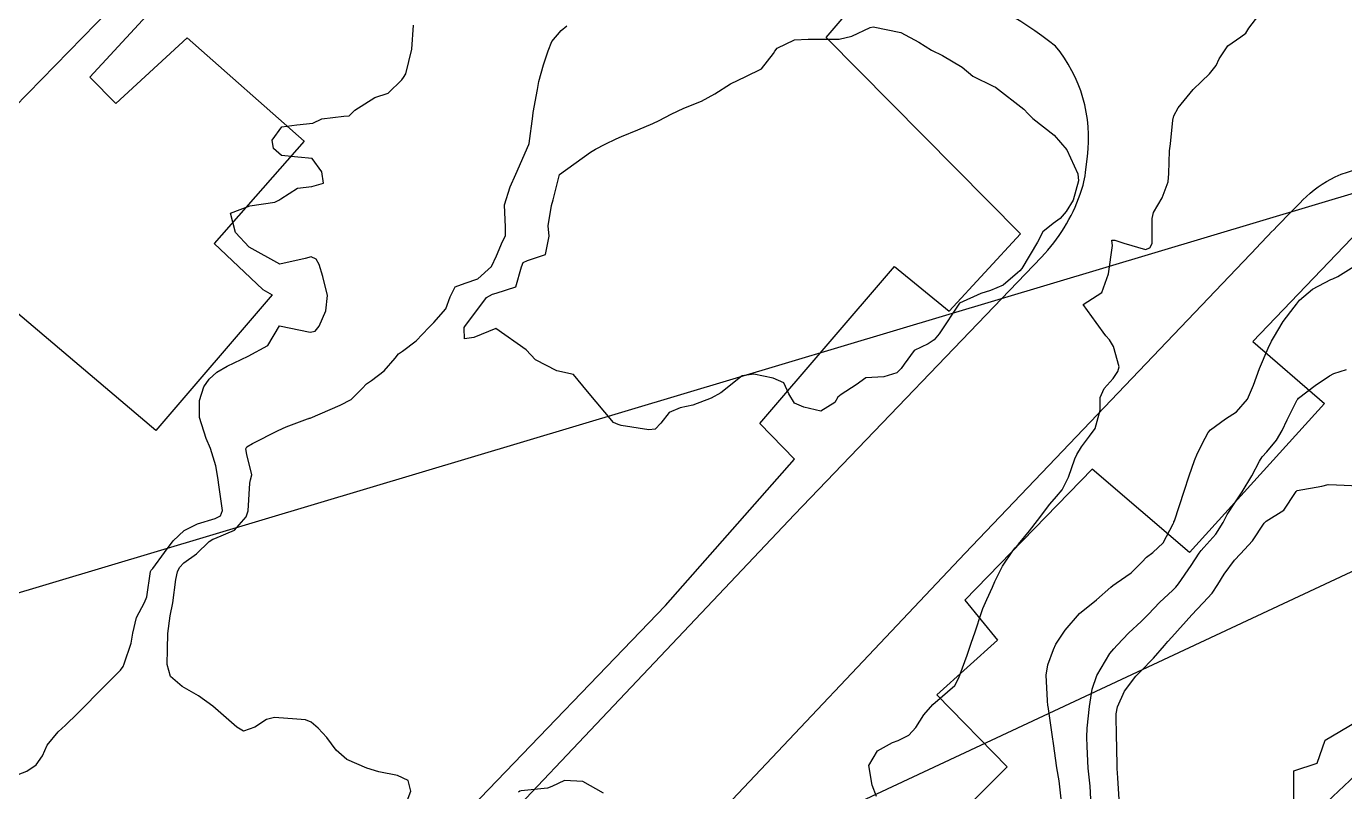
# Model space of a CAD drawing. Header units: metres. Extents: x 307586 to 320046, y 7427249 to 7434250.
# Drawn here: x 318376.8 to 318462.1, y 7430029.1 to 7430078.7 of the extents above; entities that cross this region are included whole.
import ezdxf

# ---------------------------------------------------------------- set-up
doc = ezdxf.new("R2010")
doc.units = ezdxf.units.M
doc.header["$MEASUREMENT"] = 0
doc.linetypes.add('CONTINUO', pattern=[0])
for name, color, linetype in [('Curvas de Nivel 1m', 11, 'Continuous'), ('Curvas de Nivel 5m', 15, 'Continuous'), ('Edificações', 30, 'Continuous'), ('TEXTO', 45, 'Continuous'), ('Vias Primárias', 230, 'Continuous')]:
    doc.layers.add(name, color=color, linetype=linetype)

msp = doc.modelspace()

# ---------------------------------------------------------------- linework, layer by layer
at = {"layer": 'Curvas de Nivel 1m', "flags": 128}
for points, elevation in [([(318431.804, 7430028.825), (318431.537, 7430029.556), (318431.307, 7430030.833), (318431.873, 7430031.789), (318432.846, 7430032.319), (318433.206, 7430032.448), (318433.895, 7430032.8), (318434.363, 7430033.29), (318434.866, 7430034.127), (318435.458, 7430034.781), (318436.885, 7430036.015), (318437.137, 7430036.511), (318437.226, 7430036.757), (318437.68, 7430037.983), (318437.947, 7430038.75), (318438.197, 7430039.481), (318438.603, 7430040.743), (318438.696, 7430040.993), (318438.955, 7430041.576), (318439.327, 7430042.377), (318439.477, 7430042.735), (318439.974, 7430043.74), (318440.625, 7430044.724), (318440.789, 7430044.929), (318441, 7430045.171), (318441.706, 7430046.016), (318442.235, 7430046.702), (318443.034, 7430047.756), (318443.468, 7430048.256), (318443.82, 7430048.682), (318444.231, 7430049.498), (318444.651, 7430050.674), (318444.77, 7430050.971), (318445.075, 7430051.461), (318445.607, 7430052.14), (318445.972, 7430052.657), (318446.293, 7430053.84), (318446.28, 7430054.652), (318446.538, 7430055.232), (318447.132, 7430055.884), (318447.432, 7430056.343), (318447.517, 7430056.636), (318447.156, 7430057.953), (318446.893, 7430058.377), (318446.663, 7430058.648), (318446.029, 7430059.515), (318445.183, 7430060.67), (318446.393, 7430061.454), (318446.816, 7430062.646), (318447.076, 7430064.487), (318447.068, 7430064.642), (318447.052, 7430064.827), (318447.236, 7430064.84), (318447.825, 7430064.634), (318449.229, 7430064.222), (318449.506, 7430064.341), (318449.656, 7430064.616), (318449.642, 7430066.231), (318449.736, 7430066.615), (318450.299, 7430067.583), (318450.688, 7430068.606), (318450.739, 7430069.155), (318450.779, 7430070.605), (318450.845, 7430071.07), (318451, 7430072.603), (318451.062, 7430072.877), (318451.341, 7430073.393), (318452.303, 7430074.586), (318452.835, 7430075.104), (318453.368, 7430075.595), (318453.795, 7430076.147), (318453.992, 7430076.564), (318454.55, 7430077.4), (318455.397, 7430077.986), (318455.723, 7430078.224), (318455.917, 7430078.545), (318456.55, 7430079.401)], 759), ([(318375.135, 7430029.834), (318376.813, 7430030.48), (318377.42, 7430030.871), (318377.823, 7430031.47), (318378.143, 7430032.153), (318378.838, 7430033.017), (318379.073, 7430033.225), (318379.325, 7430033.455), (318380.1, 7430034.202), (318380.866, 7430034.978), (318381.094, 7430035.212), (318381.311, 7430035.433), (318382.889, 7430036.999), (318383.054, 7430037.245), (318383.121, 7430037.408), (318383.57, 7430038.746), (318383.687, 7430039.402), (318383.915, 7430040.418), (318384.44, 7430041.395), (318384.586, 7430041.754), (318384.833, 7430043.391), (318384.87, 7430043.485), (318384.966, 7430043.592), (318385.739, 7430044.622), (318386.289, 7430045.371), (318387, 7430046.039), (318387.87, 7430046.486), (318389.008, 7430046.831), (318389.35, 7430046.996), (318389.491, 7430047.335), (318389.224, 7430049.154), (318389.193, 7430049.339), (318389.052, 7430050.221), (318388.712, 7430051.344), (318388.416, 7430052), (318387.99, 7430053.351), (318387.996, 7430054.454), (318388.27, 7430055.348), (318388.621, 7430055.842), (318389.122, 7430056.291), (318389.776, 7430056.684), (318391.133, 7430057.32), (318392.417, 7430058.028), (318393.163, 7430059.29), (318395.157, 7430058.881), (318395.476, 7430058.948), (318395.735, 7430059.261), (318396.173, 7430060.255), (318396.284, 7430061.253), (318395.979, 7430062.481), (318395.746, 7430063.262), (318395.551, 7430063.6), (318395.218, 7430063.745), (318394.841, 7430063.65), (318393.203, 7430063.29), (318391.219, 7430064.376), (318390.328, 7430065.329), (318390.001, 7430066.577), (318391.25, 7430067.052), (318392.875, 7430067.296), (318393.128, 7430067.419), (318393.256, 7430067.513), (318394.341, 7430068.205), (318395.268, 7430068.306), (318396.012, 7430068.522), (318395.913, 7430069.264), (318395.291, 7430070.119), (318394.366, 7430070.205), (318393.293, 7430070.31), (318392.773, 7430070.773), (318392.692, 7430071.299), (318393.312, 7430072.163), (318394.304, 7430072.289), (318395.32, 7430072.401), (318395.906, 7430072.682), (318397.327, 7430072.857), (318397.69, 7430072.882), (318398.056, 7430073.239), (318399.341, 7430074.071), (318400.205, 7430074.351), (318401.079, 7430075.203), (318401.204, 7430075.351), (318401.357, 7430075.6), (318401.739, 7430077.195), (318401.845, 7430078.745)], 757), ([(318401.429, 7430028.555), (318401.671, 7430029.187), (318401.498, 7430029.878), (318400.813, 7430030.199), (318399.603, 7430030.424), (318398.817, 7430030.663), (318397.537, 7430031.233), (318396.832, 7430031.837), (318396.241, 7430032.646), (318395.67, 7430033.258), (318395.22, 7430033.636), (318394.851, 7430033.793), (318394.295, 7430033.832), (318392.853, 7430033.938), (318392.338, 7430033.81), (318391.577, 7430033.309), (318390.84, 7430033.068), (318390.406, 7430033.324), (318388.863, 7430034.673), (318387.925, 7430035.349), (318386.879, 7430035.953), (318386.111, 7430036.598), (318385.911, 7430037.375), (318385.917, 7430038.366), (318385.939, 7430039.375), (318386.094, 7430040.532), (318386.263, 7430041.37), (318386.461, 7430042.871), (318386.562, 7430043.366), (318386.69, 7430043.641), (318386.972, 7430043.958), (318387.798, 7430044.535), (318388.63, 7430045.344), (318388.858, 7430045.478), (318388.995, 7430045.518), (318390.265, 7430046.062), (318391.009, 7430046.926), (318391.141, 7430047.318), (318391.245, 7430049.112), (318391.285, 7430049.316), (318391.374, 7430049.643), (318391.059, 7430050.957), (318391, 7430051.321), (318391.005, 7430051.379), (318391.064, 7430051.468), (318391.421, 7430051.669), (318393.075, 7430052.519), (318393.606, 7430052.757), (318394.98, 7430053.271), (318395.062, 7430053.302), (318395.093, 7430053.307), (318395.147, 7430053.323), (318397.102, 7430054.149), (318397.818, 7430054.52), (318398.514, 7430055.226), (318398.792, 7430055.547), (318399.118, 7430055.763), (318399.949, 7430056.387), (318400.657, 7430057.205), (318400.872, 7430057.468), (318401.14, 7430057.658), (318402.014, 7430058.323), (318402.835, 7430059.175), (318403.166, 7430059.504), (318403.94, 7430060.398), (318404.221, 7430061.16), (318404.539, 7430061.81), (318405.197, 7430062.06), (318406.005, 7430062.334), (318406.883, 7430063.125), (318407.22, 7430063.817), (318407.607, 7430064.738), (318407.792, 7430065.114), (318407.796, 7430065.672), (318407.74, 7430067.123), (318408.099, 7430068.289), (318408.473, 7430069.112), (318409.302, 7430071.031), (318409.32, 7430071.082), (318409.326, 7430071.1), (318409.56, 7430072.868), (318409.593, 7430073.097), (318409.86, 7430074.583), (318409.966, 7430075.094), (318410.268, 7430076.186), (318410.551, 7430077.088), (318410.787, 7430077.681), (318411.393, 7430078.407), (318411.766, 7430078.706)], 758), ([(318445.687, 7430028.657), (318445.649, 7430029.496), (318445.503, 7430030.66), (318445.436, 7430032.069), (318445.429, 7430032.661), (318445.452, 7430033.254), (318445.591, 7430034.659), (318445.762, 7430035.784), (318446.062, 7430036.653), (318446.917, 7430038.092), (318447.163, 7430038.395), (318447.388, 7430038.635), (318448.139, 7430039.42), (318448.938, 7430040.166), (318449.172, 7430040.387), (318449.39, 7430040.616), (318450.159, 7430041.404), (318450.966, 7430042.164), (318451.185, 7430042.382), (318451.352, 7430042.594), (318452.18, 7430043.777), (318452.702, 7430044.574), (318452.821, 7430044.747), (318452.999, 7430044.951), (318453.775, 7430045.799), (318454.245, 7430046.558), (318454.499, 7430047.084), (318455.036, 7430047.905), (318455.484, 7430048.543), (318456.103, 7430049.584), (318456.601, 7430050.527), (318456.779, 7430050.812), (318457.072, 7430051.145), (318457.704, 7430051.893), (318458.065, 7430052.51), (318458.398, 7430053.209), (318459.043, 7430054.501), (318459.07, 7430054.544), (318459.115, 7430054.607), (318460.196, 7430055.42), (318461.137, 7430056.063), (318461.416, 7430056.198), (318462.231, 7430056.464)], 761), ([(318447.523, 7430028.633), (318447.421, 7430030.03), (318447.394, 7430030.634), (318447.356, 7430032.124), (318447.337, 7430032.635), (318447.327, 7430034.177), (318447.404, 7430034.635), (318447.867, 7430035.651), (318448.606, 7430036.623), (318448.751, 7430036.775), (318448.906, 7430036.931), (318449.735, 7430037.792), (318450.442, 7430038.605), (318450.671, 7430038.857), (318450.928, 7430039.138), (318452.215, 7430040.581), (318452.562, 7430040.963), (318452.955, 7430041.374), (318453.531, 7430041.998), (318453.91, 7430042.561), (318454.323, 7430043.213), (318454.989, 7430044.133), (318455.365, 7430044.544), (318456.155, 7430045.384), (318456.902, 7430046.522), (318457.024, 7430046.644), (318458.169, 7430047.372), (318458.935, 7430048.501), (318458.974, 7430048.57), (318459.044, 7430048.63), (318460.624, 7430048.908), (318461.048, 7430049.013), (318461.58, 7430049.004), (318463.048, 7430048.935)], 762), ([(318458.831, 7430028.5), (318458.823, 7430030.5), (318460.33, 7430030.985), (318460.853, 7430032.48), (318462.865, 7430033.654)], 763), ([(318460.98, 7430028.477), (318462.821, 7430030.209)], 764), ([(318414.135, 7430029.037), (318412.81, 7430029.8), (318411.613, 7430029.87), (318410.807, 7430029.484), (318410.51, 7430029.379), (318408.804, 7430029.193), (318408.728, 7430029.177), (318408.635, 7430029.102)], 758)]:
    msp.add_lwpolyline(points, dxfattribs=dict(at, elevation=elevation))
at = {"layer": 'Curvas de Nivel 1m', "elevation": 759, "flags": 128}
msp.add_lwpolyline([(318434.547, 7430077.637), (318435.378, 7430077.134), (318436.092, 7430076.783), (318437.365, 7430076.02), (318438.05, 7430075.447), (318439.354, 7430074.806), (318439.504, 7430074.738), (318441.339, 7430073.321), (318441.624, 7430073.004), (318441.931, 7430072.711), (318443.317, 7430071.619), (318444.125, 7430070.682), (318444.84, 7430069.122), (318444.889, 7430068.674), (318444.531, 7430067.417), (318444.088, 7430066.682), (318443.703, 7430066.239), (318443.251, 7430065.904), (318442.572, 7430065.371), (318442.238, 7430064.705), (318441.216, 7430063.006), (318441.079, 7430062.857), (318440.946, 7430062.723), (318440.009, 7430061.924), (318439.195, 7430061.569), (318438.557, 7430061.382), (318437.183, 7430060.76), (318435.87, 7430058.779), (318435.549, 7430058.392), (318435.153, 7430058.125), (318434.245, 7430057.7), (318433.598, 7430056.805), (318433.412, 7430056.525), (318433.127, 7430056.249), (318432.291, 7430055.989), (318431.124, 7430055.924), (318430.494, 7430055.471), (318429.524, 7430054.856), (318429.301, 7430054.668), (318429.108, 7430054.339), (318428.209, 7430053.762), (318427.104, 7430054.032), (318426.5, 7430054.283), (318426.141, 7430054.895), (318425.814, 7430055.593), (318425.123, 7430055.903), (318423.881, 7430056.167), (318423.124, 7430056.046), (318421.733, 7430054.951), (318421.109, 7430054.6), (318419.918, 7430054.159), (318419.103, 7430053.98), (318418.399, 7430053.688), (318417.858, 7430052.992), (318417.479, 7430052.604), (318417.086, 7430052.559), (318415.275, 7430052.842), (318415.091, 7430052.901), (318414.796, 7430053.033), (318413.113, 7430055.05), (318412.21, 7430056.15), (318411.126, 7430056.376), (318409.734, 7430057.094), (318409.142, 7430057.728), (318407.163, 7430059.12), (318405.753, 7430058.542), (318405.153, 7430058.46), (318405.129, 7430059.15), (318405.134, 7430059.179), (318405.164, 7430059.244), (318406.576, 7430061.129), (318406.96, 7430061.35), (318407.187, 7430061.406), (318408.477, 7430061.824), (318408.843, 7430063.104), (318408.934, 7430063.385), (318409.217, 7430063.528), (318410.392, 7430063.917), (318410.622, 7430065.086), (318410.569, 7430065.757), (318410.786, 7430067.085), (318410.892, 7430067.45), (318411.283, 7430069.08), (318413.298, 7430070.522), (318413.631, 7430070.715), (318414.26, 7430071.04), (318414.951, 7430071.391), (318415.311, 7430071.547), (318416.357, 7430071.98), (318417.324, 7430072.385), (318417.754, 7430072.576), (318418.518, 7430072.992), (318419.337, 7430073.37), (318420.482, 7430073.828), (318421.346, 7430074.294), (318422.353, 7430074.945), (318423.358, 7430075.428), (318424.369, 7430075.914), (318425.154, 7430076.912), (318425.231, 7430077.055), (318425.378, 7430077.263), (318426.494, 7430077.791), (318427.387, 7430077.844), (318428.412, 7430077.85), (318429.388, 7430077.851), (318430.215, 7430078.027), (318431.399, 7430078.601), (318431.591, 7430078.646), (318433.395, 7430078.276)], close=True, dxfattribs=at)
at = {"layer": 'Curvas de Nivel 5m', "elevation": 760, "flags": 128}
msp.add_lwpolyline([(318443.758, 7430028.68), (318443.642, 7430029.855), (318443.488, 7430030.683), (318443.26, 7430032.272), (318443.206, 7430032.686), (318442.911, 7430034.651), (318442.905, 7430034.69), (318442.878, 7430035.044), (318442.795, 7430036.692), (318442.91, 7430037.361), (318443.264, 7430038.342), (318443.422, 7430038.685), (318444.013, 7430039.598), (318444.943, 7430040.67), (318446.051, 7430041.559), (318446.969, 7430042.376), (318447.113, 7430042.497), (318447.314, 7430042.637), (318448.303, 7430043.303), (318448.987, 7430044.002), (318449.295, 7430044.311), (318449.69, 7430044.613), (318450.362, 7430045.247), (318451.021, 7430046.484), (318451.051, 7430046.571), (318451.063, 7430046.599), (318451.098, 7430046.674), (318451.727, 7430048.59), (318452.057, 7430049.589), (318452.393, 7430050.58), (318452.586, 7430051.061), (318453.085, 7430052.03), (318453.277, 7430052.382), (318453.426, 7430052.567), (318454.389, 7430053.268), (318455.105, 7430053.716), (318455.825, 7430054.539), (318456.215, 7430055.445), (318456.607, 7430056.528), (318457.156, 7430057.836), (318457.38, 7430058.299), (318457.495, 7430058.517), (318458.123, 7430059.561), (318458.836, 7430060.503), (318458.989, 7430060.699), (318459.19, 7430060.944), (318460.039, 7430061.653), (318461.21, 7430062.288), (318461.349, 7430062.34), (318461.669, 7430062.473), (318463.223, 7430063.449)], dxfattribs=at)
at = {"layer": 'Edificações'}
for points in [[(318399.013, 7430095.014), (318380.901, 7430075.372), (318382.586, 7430073.689), (318387.205, 7430077.923), (318394.759, 7430071.246), (318388.94, 7430064.615), (318392.1, 7430061.641), (318392.699, 7430061.298), (318385.177, 7430052.525), (318376.228, 7430060.095)], [(318373.563, 7429993.911), (318387.72, 7430008.813), (318372.51, 7430023.682), (318375.759, 7430026.768), (318388.182, 7430015.424), (318391.271, 7430018.988), (318394.36, 7430016.063), (318405.628, 7430028.164), (318418.152, 7430041.184), (318426.511, 7430050.658), (318424.255, 7430052.971), (318432.981, 7430063.13), (318436.514, 7430060.242), (318441.123, 7430065.235), (318428.553, 7430077.939), (318430.878, 7430080.693)], [(318463.553, 7430065.967), (318456.165, 7430058.274), (318460.803, 7430054.271), (318452.078, 7430044.616), (318445.78, 7430050.018), (318437.527, 7430041.54), (318439.645, 7430038.94), (318435.715, 7430035.407), (318440.266, 7430030.752), (318430.992, 7430021.489)]]:
    msp.add_lwpolyline(points, dxfattribs=at)
at = {"layer": 'TEXTO', "linetype": 'CONTINUO'}
for points in [[(318290.198, 7430016.265, 0), (318565.218, 7430098.592, 0)], [(318571.515, 7430094.394, 0), (318331.211, 7429981.911, 0)]]:
    msp.add_polyline3d(points, dxfattribs=at)
at = {"layer": 'Vias Primárias'}
msp.add_lwpolyline([(318398.117, 7430096.081), (318374.2, 7430071.618), (318348.168, 7430043.443), (318336.186, 7430030.77), (318336.021, 7430030.933), (318329.026, 7430037.109), (318351.861, 7430061.103), (318371.055, 7430081.681)], dxfattribs=at)
msp.add_lwpolyline([(318398.117, 7430096.081), (318374.2, 7430071.618), (318348.168, 7430043.443), (318336.186, 7430030.77), (318336.021, 7430030.933), (318329.026, 7430037.109), (318351.861, 7430061.103), (318371.055, 7430081.681)], dxfattribs=at)
for points, elevation in [([(318453.555, 7430085.414, 0.0108), (318477.824, 7430075.352, 0.019657)], 758.327), ([(318453.555, 7430085.414, 0.0108), (318477.824, 7430075.352, 0.019657)], 758.327), ([(318461.504, 7430068.932, -0.192657), (318468.048, 7430069.204, -0.015733)], 758.327), ([(318461.504, 7430068.932, -0.192657), (318468.048, 7430069.204, -0.015733)], 758.327), ([(318359.671, 7429969.153), (318361.12, 7429969.77, 0.056095), (318364.459, 7429971.658, -0.018644), (318369.349, 7429974.927, 0.061401), (318374.714, 7429979.218, -0.012766), (318380.922, 7429985.259), (318391.345, 7429995.982), (318407.711, 7430013.294), (318420.263, 7430026.284), (318437.543, 7430044.575), (318456.439, 7430064.381, -0.00433), (318459.408, 7430067.439, -0.089343), (318461.504, 7430068.932, 30.675495)], 762.998), ([(318359.671, 7429969.153), (318361.12, 7429969.77, 0.056095), (318364.459, 7429971.658, -0.018644), (318369.349, 7429974.927, 0.061401), (318374.714, 7429979.218, -0.012766), (318380.922, 7429985.259), (318391.345, 7429995.982), (318407.711, 7430013.294), (318420.263, 7430026.284), (318437.543, 7430044.575), (318456.439, 7430064.381, -0.00433), (318459.408, 7430067.439, -0.089343), (318461.504, 7430068.932, 30.675495)], 762.998)]:
    msp.add_lwpolyline(points, format="xyb", dxfattribs=dict(at, elevation=elevation))
msp.add_lwpolyline([(318351.131, 7429974.851), (318357.233, 7429977.294, 0.092819), (318358.688, 7429978.01, 0.012173), (318364.437, 7429982.538, 0.028269), (318368.99, 7429986.76), (318395.159, 7430013.945), (318426.504, 7430047.088), (318442.495, 7430063.74, 0.105487), (318444.998, 7430067.808, 0.057817), (318445.367, 7430069.417), (318445.46, 7430070.257, 0.208801), (318443.392, 7430077.395, 0.0705), (318435.774, 7430081.741, -0.045121)], format="xyb", dxfattribs=at)
msp.add_lwpolyline([(318351.131, 7429974.851), (318357.233, 7429977.294, 0.092819), (318358.688, 7429978.01, 0.012173), (318364.437, 7429982.538, 0.028269), (318368.99, 7429986.76), (318395.159, 7430013.945), (318426.504, 7430047.088), (318442.495, 7430063.74, 0.105487), (318444.998, 7430067.808, 0.057817), (318445.367, 7430069.417), (318445.46, 7430070.257, 0.208801), (318443.392, 7430077.395, 0.0705), (318435.774, 7430081.741, -0.045121)], format="xyb", dxfattribs=at)

doc.saveas('drawing.dxf')
